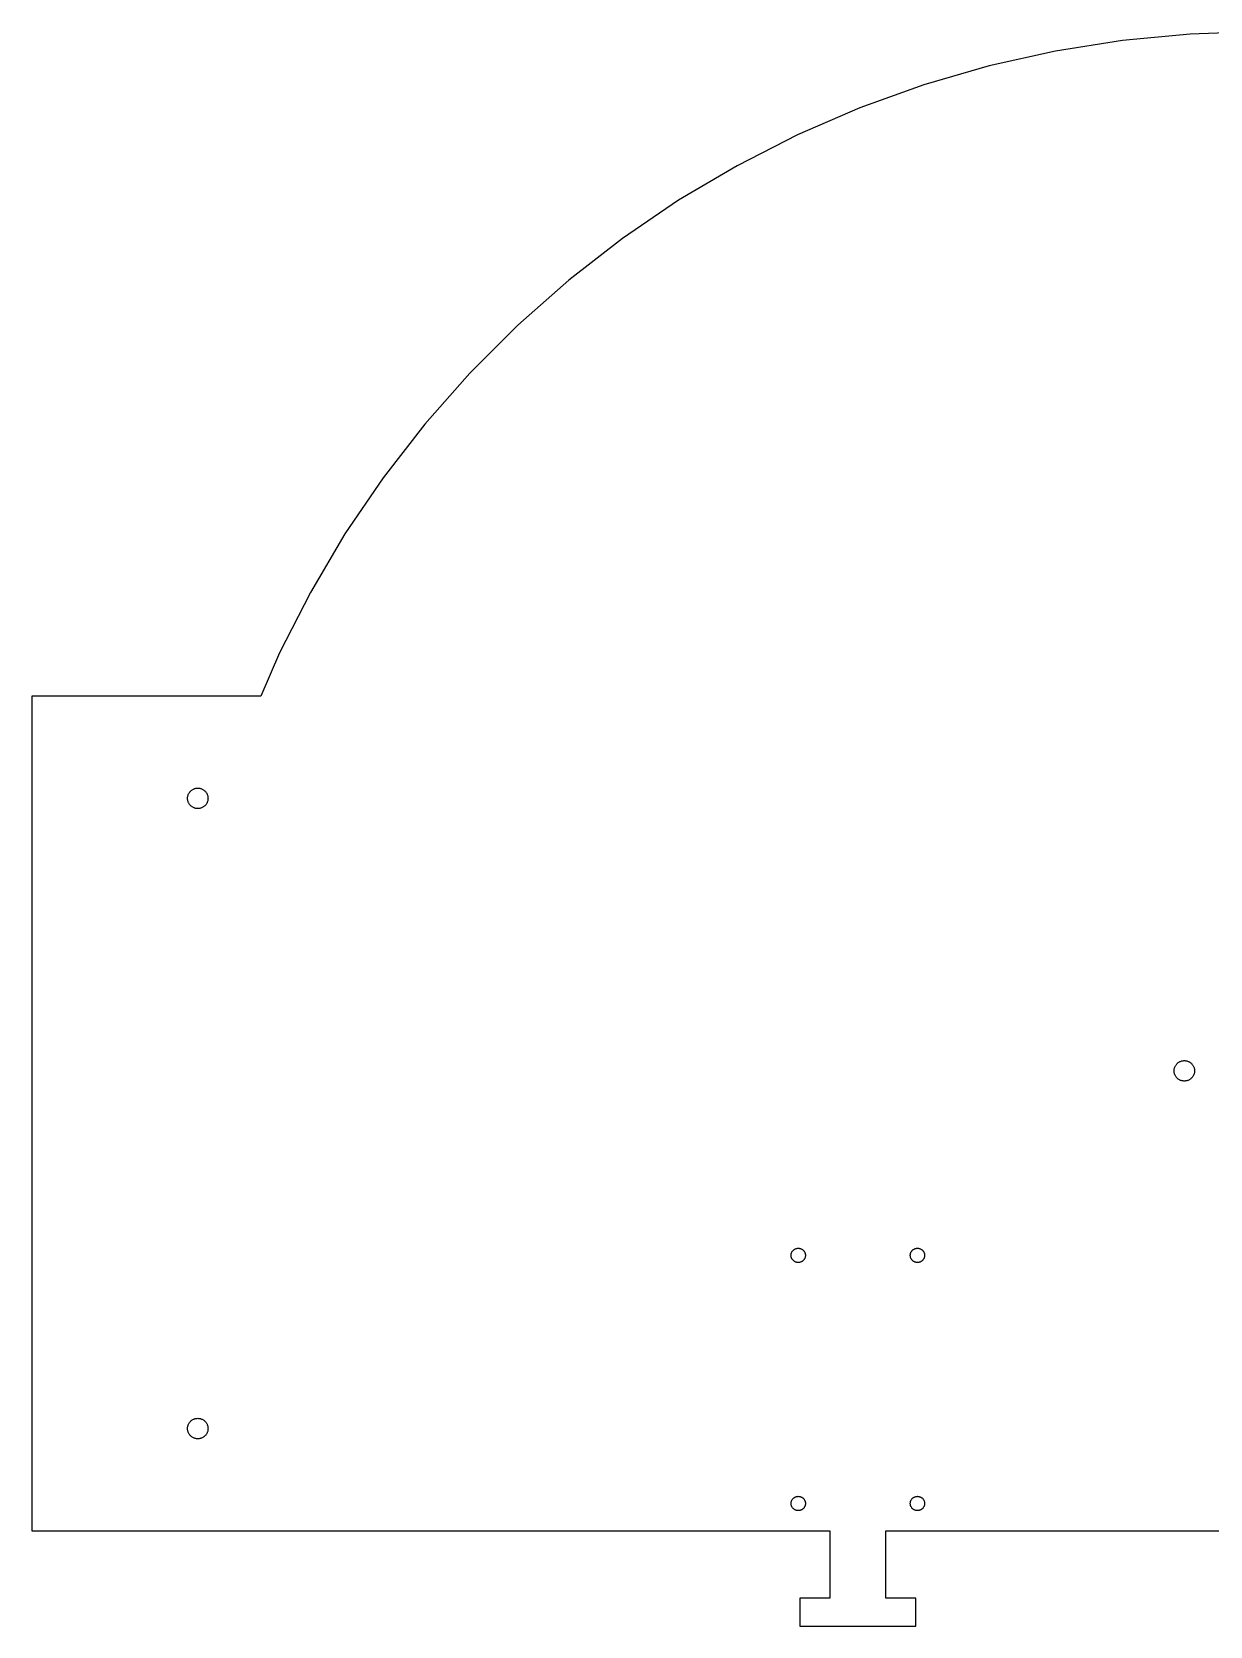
# Model space of a CAD drawing. Header units: metres. Extents: x -360 to 360, y -150 to 318.
# Drawn here: x -360 to -14.1, y -150.5 to 317.5 of the extents above; entities that cross this region are included whole.
import ezdxf

# ---------------------------------------------------------------- set-up
doc = ezdxf.new("R2010")
doc.units = ezdxf.units.M

msp = doc.modelspace()

# ---------------------------------------------------------------- linework, layer by layer
for p, q in [((-39.7933, 314.996), (-59.4936, 311.876)), ((-19.936, 316.873), (-39.7933, 314.996)), ((0, 317.5), (-19.936, 316.873)), ((-59.4936, 311.876), (-78.959, 307.525)), ((-78.959, 307.525), (-98.1129, 301.96)), ((-98.1129, 301.96), (-116.88, 295.204)), ((-116.88, 295.204), (-135.185, 287.283)), ((-135.185, 287.283), (-152.957, 278.227)), ((-152.957, 278.227), (-170.125, 268.074)), ((-170.125, 268.074), (-186.622, 256.863)), ((-186.622, 256.863), (-202.382, 244.638)), ((-202.382, 244.638), (-217.344, 231.448)), ((-217.344, 231.448), (-231.448, 217.344)), ((-231.448, 217.344), (-244.638, 202.382)), ((-244.638, 202.382), (-256.863, 186.622)), ((-256.863, 186.622), (-268.074, 170.125)), ((-268.074, 170.125), (-278.227, 152.957)), ((-278.227, 152.957), (-287.283, 135.185)), ((-287.283, 135.185), (-292.772, 122.5)), ((-292.772, 122.5), (-360, 122.5)), ((-360, 122.5), (-360, -122.5)), ((-314.141, 93.427), (-314.077, 93.6044)), ((-314.077, 93.6044), (-314.002, 93.7773)), ((-314.002, 93.7773), (-313.917, 93.9453)), ((-313.917, 93.9453), (-313.821, 94.1075)), ((-313.821, 94.1075), (-313.715, 94.2634)), ((-313.715, 94.2634), (-313.599, 94.4123)), ((-313.599, 94.4123), (-313.475, 94.5536)), ((-313.475, 94.5536), (-313.341, 94.6869)), ((-313.341, 94.6869), (-313.2, 94.8115)), ((-313.2, 94.8115), (-313.051, 94.927)), ((-313.051, 94.927), (-312.895, 95.033)), ((-312.895, 95.033), (-312.733, 95.1289)), ((-312.733, 95.1289), (-312.565, 95.2145)), ((-312.565, 95.2145), (-312.392, 95.2893)), ((-312.392, 95.2893), (-312.215, 95.3532)), ((-312.215, 95.3532), (-312.034, 95.4057)), ((-312.034, 95.4057), (-311.85, 95.4469)), ((-311.85, 95.4469), (-311.664, 95.4763)), ((-311.664, 95.4763), (-311.476, 95.4941)), ((-311.476, 95.4941), (-311.288, 95.5)), ((-311.288, 95.5), (-311.099, 95.4941)), ((-311.099, 95.4941), (-310.912, 95.4763)), ((-310.912, 95.4763), (-310.725, 95.4469)), ((-310.725, 95.4469), (-310.542, 95.4057)), ((-310.542, 95.4057), (-310.361, 95.3532)), ((-310.361, 95.3532), (-310.183, 95.2893)), ((-310.183, 95.2893), (-310.01, 95.2145)), ((-310.01, 95.2145), (-309.842, 95.1289)), ((-309.842, 95.1289), (-309.68, 95.033)), ((-309.68, 95.033), (-309.524, 94.927)), ((-309.524, 94.927), (-309.375, 94.8115)), ((-309.375, 94.8115), (-309.234, 94.6869)), ((-309.234, 94.6869), (-309.101, 94.5536)), ((-309.101, 94.5536), (-308.976, 94.4123)), ((-308.976, 94.4123), (-308.861, 94.2634)), ((-308.861, 94.2634), (-308.755, 94.1075)), ((-308.755, 94.1075), (-308.659, 93.9453)), ((-308.659, 93.9453), (-308.573, 93.7773)), ((-308.573, 93.7773), (-308.498, 93.6044)), ((-308.498, 93.6044), (-308.434, 93.427)), ((-314.288, 92.5), (-314.282, 92.6884)), ((-314.282, 92.3116), (-314.288, 92.5)), ((-314.282, 92.6884), (-314.264, 92.876)), ((-314.264, 92.124), (-314.282, 92.3116)), ((-314.264, 92.876), (-314.234, 93.0621)), ((-314.234, 91.9379), (-314.264, 92.124)), ((-314.234, 93.0621), (-314.193, 93.2461)), ((-314.193, 91.7539), (-314.234, 91.9379)), ((-314.193, 93.2461), (-314.141, 93.427)), ((-314.141, 91.573), (-314.193, 91.7539)), ((-314.077, 91.3956), (-314.141, 91.573)), ((-314.002, 91.2227), (-314.077, 91.3956)), ((-313.917, 91.0547), (-314.002, 91.2227)), ((-313.821, 90.8925), (-313.917, 91.0547)), ((-313.715, 90.7366), (-313.821, 90.8925)), ((-313.599, 90.5877), (-313.715, 90.7366)), ((-313.475, 90.4464), (-313.599, 90.5877)), ((-313.341, 90.3131), (-313.475, 90.4464)), ((-313.2, 90.1885), (-313.341, 90.3131)), ((-313.051, 90.073), (-313.2, 90.1885)), ((-312.895, 89.967), (-313.051, 90.073)), ((-312.733, 89.8711), (-312.895, 89.967)), ((-312.565, 89.7855), (-312.733, 89.8711)), ((-312.392, 89.7107), (-312.565, 89.7855)), ((-312.215, 89.6468), (-312.392, 89.7107)), ((-312.034, 89.5943), (-312.215, 89.6468)), ((-311.85, 89.5531), (-312.034, 89.5943)), ((-311.664, 89.5237), (-311.85, 89.5531)), ((-311.476, 89.5059), (-311.664, 89.5237)), ((-311.288, 89.5), (-311.476, 89.5059)), ((-311.099, 89.5059), (-311.288, 89.5)), ((-310.912, 89.5237), (-311.099, 89.5059)), ((-310.725, 89.5531), (-310.912, 89.5237)), ((-310.542, 89.5943), (-310.725, 89.5531)), ((-310.361, 89.6468), (-310.542, 89.5943)), ((-310.183, 89.7107), (-310.361, 89.6468)), ((-310.01, 89.7855), (-310.183, 89.7107)), ((-309.842, 89.8711), (-310.01, 89.7855)), ((-309.68, 89.967), (-309.842, 89.8711)), ((-309.524, 90.073), (-309.68, 89.967)), ((-309.375, 90.1885), (-309.524, 90.073)), ((-309.234, 90.3131), (-309.375, 90.1885)), ((-309.101, 90.4464), (-309.234, 90.3131)), ((-308.976, 90.5877), (-309.101, 90.4464)), ((-308.861, 90.7366), (-308.976, 90.5877)), ((-308.755, 90.8925), (-308.861, 90.7366)), ((-308.659, 91.0547), (-308.755, 90.8925)), ((-308.573, 91.2227), (-308.659, 91.0547)), ((-308.498, 91.3956), (-308.573, 91.2227)), ((-308.434, 91.573), (-308.498, 91.3956)), ((-308.434, 93.427), (-308.382, 93.2461)), ((-308.382, 91.7539), (-308.434, 91.573)), ((-308.382, 93.2461), (-308.341, 93.0621)), ((-308.341, 91.9379), (-308.382, 91.7539)), ((-308.341, 93.0621), (-308.311, 92.876)), ((-308.311, 92.124), (-308.341, 91.9379)), ((-308.311, 92.876), (-308.294, 92.6884)), ((-308.294, 92.3116), (-308.311, 92.124)), ((-308.294, 92.6884), (-308.288, 92.5)), ((-308.288, 92.5), (-308.294, 92.3116)), ((-24.2795, 13.9453), (-24.1836, 14.1075)), ((-24.1836, 14.1075), (-24.0777, 14.2634)), ((-24.0777, 14.2634), (-23.9622, 14.4123)), ((-23.9622, 14.4123), (-23.8375, 14.5536)), ((-23.8375, 14.5536), (-23.7043, 14.6869)), ((-23.7043, 14.6869), (-23.5629, 14.8115)), ((-23.5629, 14.8115), (-23.414, 14.927)), ((-23.414, 14.927), (-23.2581, 15.033)), ((-23.2581, 15.033), (-23.0959, 15.1289)), ((-23.0959, 15.1289), (-22.928, 15.2145)), ((-22.928, 15.2145), (-22.755, 15.2893)), ((-22.755, 15.2893), (-22.5777, 15.3532)), ((-22.5777, 15.3532), (-22.3967, 15.4057)), ((-22.3967, 15.4057), (-22.2128, 15.4469)), ((-22.2128, 15.4469), (-22.0266, 15.4763)), ((-22.0266, 15.4763), (-21.839, 15.4941)), ((-21.839, 15.4941), (-21.6506, 15.5)), ((-21.6506, 15.5), (-21.4622, 15.4941)), ((-21.4622, 15.4941), (-21.2746, 15.4763)), ((-21.2746, 15.4763), (-21.0885, 15.4469)), ((-21.0885, 15.4469), (-20.9046, 15.4057)), ((-20.9046, 15.4057), (-20.7236, 15.3532)), ((-20.7236, 15.3532), (-20.5462, 15.2893)), ((-20.5462, 15.2893), (-20.3733, 15.2145)), ((-20.3733, 15.2145), (-20.2054, 15.1289)), ((-20.2054, 15.1289), (-20.0432, 15.033)), ((-20.0432, 15.033), (-19.8873, 14.927)), ((-19.8873, 14.927), (-19.7384, 14.8115)), ((-19.7384, 14.8115), (-19.597, 14.6869)), ((-19.597, 14.6869), (-19.4637, 14.5536)), ((-19.4637, 14.5536), (-19.3391, 14.4123)), ((-19.3391, 14.4123), (-19.2236, 14.2634)), ((-19.2236, 14.2634), (-19.1176, 14.1075)), ((-19.1176, 14.1075), (-19.0217, 13.9453)), ((-24.6506, 12.5), (-24.6447, 12.6884)), ((-24.6447, 12.3116), (-24.6506, 12.5)), ((-24.6447, 12.6884), (-24.627, 12.876)), ((-24.627, 12.124), (-24.6447, 12.3116)), ((-24.627, 12.876), (-24.5975, 13.0621)), ((-24.5975, 11.9379), (-24.627, 12.124)), ((-24.5975, 13.0621), (-24.5564, 13.2461)), ((-24.5564, 11.7539), (-24.5975, 11.9379)), ((-24.5564, 13.2461), (-24.5038, 13.427)), ((-24.5038, 11.5729), (-24.5564, 11.7539)), ((-24.5038, 13.427), (-24.44, 13.6044)), ((-24.44, 11.3956), (-24.5038, 11.5729)), ((-24.44, 13.6044), (-24.3651, 13.7773)), ((-24.3651, 11.2227), (-24.44, 11.3956)), ((-24.3651, 13.7773), (-24.2795, 13.9453)), ((-24.2795, 11.0547), (-24.3651, 11.2227)), ((-24.1836, 10.8925), (-24.2795, 11.0547)), ((-24.0777, 10.7366), (-24.1836, 10.8925)), ((-23.9622, 10.5877), (-24.0777, 10.7366)), ((-23.8375, 10.4464), (-23.9622, 10.5877)), ((-23.7043, 10.3131), (-23.8375, 10.4464)), ((-23.5629, 10.1884), (-23.7043, 10.3131)), ((-23.414, 10.0729), (-23.5629, 10.1884)), ((-23.2581, 9.96701), (-23.414, 10.0729)), ((-23.0959, 9.87108), (-23.2581, 9.96701)), ((-22.928, 9.78551), (-23.0959, 9.87108)), ((-22.755, 9.71066), (-22.928, 9.78551)), ((-22.5777, 9.64682), (-22.755, 9.71066)), ((-22.3967, 9.59424), (-22.5777, 9.64682)), ((-22.2128, 9.55313), (-22.3967, 9.59424)), ((-22.0266, 9.52365), (-22.2128, 9.55313)), ((-21.839, 9.50591), (-22.0266, 9.52365)), ((-21.6506, 9.5), (-21.839, 9.50591)), ((-21.4622, 9.50591), (-21.6506, 9.5)), ((-21.2746, 9.52365), (-21.4622, 9.50591)), ((-21.0885, 9.55313), (-21.2746, 9.52365)), ((-20.9046, 9.59424), (-21.0885, 9.55313)), ((-20.7236, 9.64682), (-20.9046, 9.59424)), ((-20.5462, 9.71066), (-20.7236, 9.64682)), ((-20.3733, 9.78551), (-20.5462, 9.71066)), ((-20.2054, 9.87108), (-20.3733, 9.78551)), ((-20.0432, 9.96701), (-20.2054, 9.87108)), ((-19.8873, 10.0729), (-20.0432, 9.96701)), ((-19.7384, 10.1884), (-19.8873, 10.0729)), ((-19.597, 10.3131), (-19.7384, 10.1884)), ((-19.4637, 10.4464), (-19.597, 10.3131)), ((-19.3391, 10.5877), (-19.4637, 10.4464)), ((-19.2236, 10.7366), (-19.3391, 10.5877)), ((-19.1176, 10.8925), (-19.2236, 10.7366)), ((-19.0217, 11.0547), (-19.1176, 10.8925)), ((-19.0217, 13.9453), (-18.9361, 13.7773)), ((-18.9361, 11.2227), (-19.0217, 11.0547)), ((-18.9361, 13.7773), (-18.8613, 13.6044)), ((-18.8613, 11.3956), (-18.9361, 11.2227)), ((-18.8613, 13.6044), (-18.7975, 13.427)), ((-18.7975, 11.5729), (-18.8613, 11.3956)), ((-18.7975, 13.427), (-18.7449, 13.2461)), ((-18.7449, 11.7539), (-18.7975, 11.5729)), ((-18.7449, 13.2461), (-18.7038, 13.0621)), ((-18.7038, 11.9379), (-18.7449, 11.7539)), ((-18.7038, 13.0621), (-18.6743, 12.876)), ((-18.6743, 12.124), (-18.7038, 11.9379)), ((-18.6743, 12.876), (-18.6566, 12.6884)), ((-18.6566, 12.3116), (-18.6743, 12.124)), ((-18.6566, 12.6884), (-18.6506, 12.5)), ((-18.6506, 12.5), (-18.6566, 12.3116)), ((-137.1, -41.6667), (-137.096, -41.5348)), ((-137.096, -41.7985), (-137.1, -41.6667)), ((-137.096, -41.5348), (-137.083, -41.4035)), ((-137.083, -41.9299), (-137.096, -41.7985)), ((-137.083, -41.4035), (-137.063, -41.2732)), ((-137.063, -42.0602), (-137.083, -41.9299)), ((-137.063, -41.2732), (-137.034, -41.1444)), ((-137.034, -42.1889), (-137.063, -42.0602)), ((-137.034, -41.1444), (-136.997, -41.0177)), ((-136.997, -41.0177), (-136.953, -40.8936)), ((-136.953, -40.8936), (-136.9, -40.7725)), ((-136.9, -40.7725), (-136.84, -40.655)), ((-136.84, -40.655), (-136.773, -40.5414)), ((-136.773, -40.5414), (-136.699, -40.4323)), ((-136.699, -40.4323), (-136.618, -40.3281)), ((-136.618, -40.3281), (-136.531, -40.2291)), ((-136.531, -40.2291), (-136.438, -40.1358)), ((-136.438, -40.1358), (-136.339, -40.0486)), ((-136.339, -40.0486), (-136.234, -39.9677)), ((-136.234, -39.9677), (-136.125, -39.8936)), ((-136.125, -39.8936), (-136.012, -39.8264)), ((-136.012, -39.8264), (-135.894, -39.7665)), ((-135.894, -39.7665), (-135.773, -39.7141)), ((-135.773, -39.7141), (-135.649, -39.6694)), ((-135.649, -39.6694), (-135.522, -39.6326)), ((-135.522, -39.6326), (-135.393, -39.6039)), ((-135.393, -39.6039), (-135.263, -39.5832)), ((-135.263, -39.5832), (-135.132, -39.5708)), ((-135.132, -39.5708), (-135, -39.5667)), ((-135, -39.5667), (-134.868, -39.5708)), ((-134.868, -39.5708), (-134.737, -39.5832)), ((-134.737, -39.5832), (-134.607, -39.6039)), ((-134.607, -39.6039), (-134.478, -39.6326)), ((-134.478, -39.6326), (-134.351, -39.6694)), ((-134.351, -39.6694), (-134.227, -39.7141)), ((-134.227, -39.7141), (-134.106, -39.7665)), ((-134.106, -39.7665), (-133.988, -39.8264)), ((-133.988, -39.8264), (-133.875, -39.8936)), ((-133.875, -39.8936), (-133.766, -39.9677)), ((-133.766, -39.9677), (-133.661, -40.0486)), ((-133.661, -40.0486), (-133.562, -40.1358)), ((-133.562, -40.1358), (-133.469, -40.2291)), ((-133.469, -40.2291), (-133.382, -40.3281)), ((-133.382, -40.3281), (-133.301, -40.4323)), ((-133.301, -40.4323), (-133.227, -40.5414)), ((-133.227, -40.5414), (-133.16, -40.655)), ((-133.16, -40.655), (-133.1, -40.7725)), ((-133.1, -40.7725), (-133.047, -40.8936)), ((-133.047, -40.8936), (-133.003, -41.0177)), ((-133.003, -41.0177), (-132.966, -41.1444)), ((-132.966, -41.1444), (-132.937, -41.2732)), ((-132.937, -42.0602), (-132.966, -42.1889)), ((-132.937, -41.2732), (-132.917, -41.4035)), ((-132.917, -41.9299), (-132.937, -42.0602)), ((-132.917, -41.4035), (-132.904, -41.5348)), ((-132.904, -41.7985), (-132.917, -41.9299)), ((-132.904, -41.5348), (-132.9, -41.6667)), ((-132.9, -41.6667), (-132.904, -41.7985)), ((-102.1, -41.6667), (-102.096, -41.5348)), ((-102.096, -41.7985), (-102.1, -41.6667)), ((-102.096, -41.5348), (-102.083, -41.4035)), ((-102.083, -41.9299), (-102.096, -41.7985)), ((-102.083, -41.4035), (-102.063, -41.2732)), ((-102.063, -42.0602), (-102.083, -41.9299)), ((-102.063, -41.2732), (-102.034, -41.1444)), ((-102.034, -42.1889), (-102.063, -42.0602)), ((-102.034, -41.1444), (-101.997, -41.0177)), ((-101.997, -41.0177), (-101.953, -40.8936)), ((-101.953, -40.8936), (-101.9, -40.7725)), ((-101.9, -40.7725), (-101.84, -40.655)), ((-101.84, -40.655), (-101.773, -40.5414)), ((-101.773, -40.5414), (-101.699, -40.4323)), ((-101.699, -40.4323), (-101.618, -40.3281)), ((-101.618, -40.3281), (-101.531, -40.2291)), ((-101.531, -40.2291), (-101.438, -40.1358)), ((-101.438, -40.1358), (-101.339, -40.0486)), ((-101.339, -40.0486), (-101.234, -39.9677)), ((-101.234, -39.9677), (-101.125, -39.8936)), ((-101.125, -39.8936), (-101.012, -39.8264)), ((-101.012, -39.8264), (-100.894, -39.7665)), ((-100.894, -39.7665), (-100.773, -39.7141)), ((-100.773, -39.7141), (-100.649, -39.6694)), ((-100.649, -39.6694), (-100.522, -39.6326)), ((-100.522, -39.6326), (-100.393, -39.6039)), ((-100.393, -39.6039), (-100.263, -39.5832)), ((-100.263, -39.5832), (-100.132, -39.5708)), ((-100.132, -39.5708), (-100, -39.5667)), ((-100, -39.5667), (-99.8681, -39.5708)), ((-99.8681, -39.5708), (-99.7368, -39.5832)), ((-99.7368, -39.5832), (-99.6065, -39.6039)), ((-99.6065, -39.6039), (-99.4778, -39.6326)), ((-99.4778, -39.6326), (-99.3511, -39.6694)), ((-99.3511, -39.6694), (-99.2269, -39.7141)), ((-99.2269, -39.7141), (-99.1059, -39.7665)), ((-99.1059, -39.7665), (-98.9883, -39.8264)), ((-98.9883, -39.8264), (-98.8748, -39.8936)), ((-98.8748, -39.8936), (-98.7656, -39.9677)), ((-98.7656, -39.9677), (-98.6614, -40.0486)), ((-98.6614, -40.0486), (-98.5625, -40.1358)), ((-98.5625, -40.1358), (-98.4692, -40.2291)), ((-98.4692, -40.2291), (-98.3819, -40.3281)), ((-98.3819, -40.3281), (-98.3011, -40.4323)), ((-98.3011, -40.4323), (-98.2269, -40.5414)), ((-98.2269, -40.5414), (-98.1598, -40.655)), ((-98.1598, -40.655), (-98.0999, -40.7725)), ((-98.0999, -40.7725), (-98.0475, -40.8936)), ((-98.0475, -40.8936), (-98.0028, -41.0177)), ((-98.0028, -41.0177), (-97.966, -41.1444)), ((-97.966, -41.1444), (-97.9372, -41.2732)), ((-97.9372, -42.0602), (-97.966, -42.1889)), ((-97.9372, -41.2732), (-97.9165, -41.4035)), ((-97.9165, -41.9299), (-97.9372, -42.0602)), ((-97.9165, -41.4035), (-97.9041, -41.5348)), ((-97.9041, -41.7985), (-97.9165, -41.9299)), ((-97.9041, -41.5348), (-97.9, -41.6667)), ((-97.9, -41.6667), (-97.9041, -41.7985)), ((-136.997, -42.3156), (-137.034, -42.1889)), ((-136.953, -42.4397), (-136.997, -42.3156)), ((-136.9, -42.5608), (-136.953, -42.4397)), ((-136.84, -42.6783), (-136.9, -42.5608)), ((-136.773, -42.7919), (-136.84, -42.6783)), ((-136.699, -42.901), (-136.773, -42.7919)), ((-136.618, -43.0052), (-136.699, -42.901)), ((-136.531, -43.1042), (-136.618, -43.0052)), ((-136.438, -43.1975), (-136.531, -43.1042)), ((-136.339, -43.2847), (-136.438, -43.1975)), ((-136.234, -43.3656), (-136.339, -43.2847)), ((-136.125, -43.4397), (-136.234, -43.3656)), ((-136.012, -43.5069), (-136.125, -43.4397)), ((-135.894, -43.5668), (-136.012, -43.5069)), ((-135.773, -43.6192), (-135.894, -43.5668)), ((-135.649, -43.6639), (-135.773, -43.6192)), ((-135.522, -43.7007), (-135.649, -43.6639)), ((-135.393, -43.7295), (-135.522, -43.7007)), ((-135.263, -43.7501), (-135.393, -43.7295)), ((-135.132, -43.7625), (-135.263, -43.7501)), ((-135, -43.7667), (-135.132, -43.7625)), ((-134.868, -43.7625), (-135, -43.7667)), ((-134.737, -43.7501), (-134.868, -43.7625)), ((-134.607, -43.7295), (-134.737, -43.7501)), ((-134.478, -43.7007), (-134.607, -43.7295)), ((-134.351, -43.6639), (-134.478, -43.7007)), ((-134.227, -43.6192), (-134.351, -43.6639)), ((-134.106, -43.5668), (-134.227, -43.6192)), ((-133.988, -43.5069), (-134.106, -43.5668)), ((-133.875, -43.4397), (-133.988, -43.5069)), ((-133.766, -43.3656), (-133.875, -43.4397)), ((-133.661, -43.2847), (-133.766, -43.3656)), ((-133.562, -43.1975), (-133.661, -43.2847)), ((-133.469, -43.1042), (-133.562, -43.1975)), ((-133.382, -43.0052), (-133.469, -43.1042)), ((-133.301, -42.901), (-133.382, -43.0052)), ((-133.227, -42.7919), (-133.301, -42.901)), ((-133.16, -42.6783), (-133.227, -42.7919)), ((-133.1, -42.5608), (-133.16, -42.6783)), ((-133.047, -42.4397), (-133.1, -42.5608)), ((-133.003, -42.3156), (-133.047, -42.4397)), ((-132.966, -42.1889), (-133.003, -42.3156)), ((-101.997, -42.3156), (-102.034, -42.1889)), ((-101.953, -42.4397), (-101.997, -42.3156)), ((-101.9, -42.5608), (-101.953, -42.4397)), ((-101.84, -42.6783), (-101.9, -42.5608)), ((-101.773, -42.7919), (-101.84, -42.6783)), ((-101.699, -42.901), (-101.773, -42.7919)), ((-101.618, -43.0052), (-101.699, -42.901)), ((-101.531, -43.1042), (-101.618, -43.0052)), ((-101.438, -43.1975), (-101.531, -43.1042)), ((-101.339, -43.2847), (-101.438, -43.1975)), ((-101.234, -43.3656), (-101.339, -43.2847)), ((-101.125, -43.4397), (-101.234, -43.3656)), ((-101.012, -43.5069), (-101.125, -43.4397)), ((-100.894, -43.5668), (-101.012, -43.5069)), ((-100.773, -43.6192), (-100.894, -43.5668)), ((-100.649, -43.6639), (-100.773, -43.6192)), ((-100.522, -43.7007), (-100.649, -43.6639)), ((-100.393, -43.7295), (-100.522, -43.7007)), ((-100.263, -43.7501), (-100.393, -43.7295)), ((-100.132, -43.7625), (-100.263, -43.7501)), ((-100, -43.7667), (-100.132, -43.7625)), ((-99.8681, -43.7625), (-100, -43.7667)), ((-99.7368, -43.7501), (-99.8681, -43.7625)), ((-99.6065, -43.7295), (-99.7368, -43.7501)), ((-99.4778, -43.7007), (-99.6065, -43.7295)), ((-99.3511, -43.6639), (-99.4778, -43.7007)), ((-99.2269, -43.6192), (-99.3511, -43.6639)), ((-99.1059, -43.5668), (-99.2269, -43.6192)), ((-98.9883, -43.5069), (-99.1059, -43.5668)), ((-98.8748, -43.4397), (-98.9883, -43.5069)), ((-98.7656, -43.3656), (-98.8748, -43.4397)), ((-98.6614, -43.2847), (-98.7656, -43.3656)), ((-98.5625, -43.1975), (-98.6614, -43.2847)), ((-98.4692, -43.1042), (-98.5625, -43.1975)), ((-98.3819, -43.0052), (-98.4692, -43.1042)), ((-98.3011, -42.901), (-98.3819, -43.0052)), ((-98.2269, -42.7919), (-98.3011, -42.901)), ((-98.1598, -42.6783), (-98.2269, -42.7919)), ((-98.0999, -42.5608), (-98.1598, -42.6783)), ((-98.0475, -42.4397), (-98.0999, -42.5608)), ((-98.0028, -42.3156), (-98.0475, -42.4397)), ((-97.966, -42.1889), (-98.0028, -42.3156)), ((-314.288, -92.5), (-314.282, -92.3116)), ((-314.282, -92.6884), (-314.288, -92.5)), ((-314.282, -92.3116), (-314.264, -92.124)), ((-314.264, -92.876), (-314.282, -92.6884)), ((-314.264, -92.124), (-314.234, -91.9379)), ((-314.234, -93.0621), (-314.264, -92.876)), ((-314.234, -91.9379), (-314.193, -91.7539)), ((-314.193, -93.2461), (-314.234, -93.0621)), ((-314.193, -91.7539), (-314.141, -91.573)), ((-314.141, -93.427), (-314.193, -93.2461)), ((-314.141, -91.573), (-314.077, -91.3956)), ((-314.077, -93.6044), (-314.141, -93.427)), ((-314.077, -91.3956), (-314.002, -91.2227)), ((-314.002, -91.2227), (-313.917, -91.0547)), ((-313.917, -91.0547), (-313.821, -90.8925)), ((-313.821, -90.8925), (-313.715, -90.7366)), ((-313.715, -90.7366), (-313.599, -90.5877)), ((-313.599, -90.5877), (-313.475, -90.4464)), ((-313.475, -90.4464), (-313.341, -90.3131)), ((-313.341, -90.3131), (-313.2, -90.1885)), ((-313.2, -90.1885), (-313.051, -90.073)), ((-313.051, -90.073), (-312.895, -89.967)), ((-312.895, -89.967), (-312.733, -89.8711)), ((-312.733, -89.8711), (-312.565, -89.7855)), ((-312.565, -89.7855), (-312.392, -89.7107)), ((-312.392, -89.7107), (-312.215, -89.6468)), ((-312.215, -89.6468), (-312.034, -89.5943)), ((-312.034, -89.5943), (-311.85, -89.5531)), ((-311.85, -89.5531), (-311.664, -89.5237)), ((-311.664, -89.5237), (-311.476, -89.5059)), ((-311.476, -89.5059), (-311.288, -89.5)), ((-311.288, -89.5), (-311.099, -89.5059)), ((-311.099, -89.5059), (-310.912, -89.5237)), ((-310.912, -89.5237), (-310.725, -89.5531)), ((-310.725, -89.5531), (-310.542, -89.5943)), ((-310.542, -89.5943), (-310.361, -89.6468)), ((-310.361, -89.6468), (-310.183, -89.7107)), ((-310.183, -89.7107), (-310.01, -89.7855)), ((-310.01, -89.7855), (-309.842, -89.8711)), ((-309.842, -89.8711), (-309.68, -89.967)), ((-309.68, -89.967), (-309.524, -90.073)), ((-309.524, -90.073), (-309.375, -90.1885)), ((-309.375, -90.1885), (-309.234, -90.3131)), ((-309.234, -90.3131), (-309.101, -90.4464)), ((-309.101, -90.4464), (-308.976, -90.5877)), ((-308.976, -90.5877), (-308.861, -90.7366)), ((-308.861, -90.7366), (-308.755, -90.8925)), ((-308.755, -90.8925), (-308.659, -91.0547)), ((-308.659, -91.0547), (-308.573, -91.2227)), ((-308.573, -91.2227), (-308.498, -91.3956)), ((-308.498, -91.3956), (-308.434, -91.573)), ((-308.434, -93.427), (-308.498, -93.6044)), ((-308.434, -91.573), (-308.382, -91.7539)), ((-308.382, -93.2461), (-308.434, -93.427)), ((-308.382, -91.7539), (-308.341, -91.9379)), ((-308.341, -93.0621), (-308.382, -93.2461)), ((-308.341, -91.9379), (-308.311, -92.124)), ((-308.311, -92.876), (-308.341, -93.0621)), ((-308.311, -92.124), (-308.294, -92.3116)), ((-308.294, -92.6884), (-308.311, -92.876)), ((-308.294, -92.3116), (-308.288, -92.5)), ((-308.288, -92.5), (-308.294, -92.6884)), ((-314.002, -93.7773), (-314.077, -93.6044)), ((-313.917, -93.9453), (-314.002, -93.7773)), ((-313.821, -94.1075), (-313.917, -93.9453)), ((-313.715, -94.2634), (-313.821, -94.1075)), ((-313.599, -94.4123), (-313.715, -94.2634)), ((-313.475, -94.5536), (-313.599, -94.4123)), ((-313.341, -94.6869), (-313.475, -94.5536)), ((-313.2, -94.8115), (-313.341, -94.6869)), ((-313.051, -94.927), (-313.2, -94.8115)), ((-312.895, -95.033), (-313.051, -94.927)), ((-312.733, -95.1289), (-312.895, -95.033)), ((-312.565, -95.2145), (-312.733, -95.1289)), ((-312.392, -95.2893), (-312.565, -95.2145)), ((-312.215, -95.3532), (-312.392, -95.2893)), ((-312.034, -95.4057), (-312.215, -95.3532)), ((-311.85, -95.4469), (-312.034, -95.4057)), ((-311.664, -95.4763), (-311.85, -95.4469)), ((-311.476, -95.4941), (-311.664, -95.4763)), ((-311.288, -95.5), (-311.476, -95.4941)), ((-311.099, -95.4941), (-311.288, -95.5)), ((-310.912, -95.4763), (-311.099, -95.4941)), ((-310.725, -95.4469), (-310.912, -95.4763)), ((-310.542, -95.4057), (-310.725, -95.4469)), ((-310.361, -95.3532), (-310.542, -95.4057)), ((-310.183, -95.2893), (-310.361, -95.3532)), ((-310.01, -95.2145), (-310.183, -95.2893)), ((-309.842, -95.1289), (-310.01, -95.2145)), ((-309.68, -95.033), (-309.842, -95.1289)), ((-309.524, -94.927), (-309.68, -95.033)), ((-309.375, -94.8115), (-309.524, -94.927)), ((-309.234, -94.6869), (-309.375, -94.8115)), ((-309.101, -94.5536), (-309.234, -94.6869)), ((-308.976, -94.4123), (-309.101, -94.5536)), ((-308.861, -94.2634), (-308.976, -94.4123)), ((-308.755, -94.1075), (-308.861, -94.2634)), ((-308.659, -93.9453), (-308.755, -94.1075)), ((-308.573, -93.7773), (-308.659, -93.9453)), ((-308.498, -93.6044), (-308.573, -93.7773)), ((-137.1, -114.5), (-137.096, -114.368)), ((-137.096, -114.632), (-137.1, -114.5)), ((-137.096, -114.368), (-137.083, -114.237)), ((-137.083, -114.763), (-137.096, -114.632)), ((-137.083, -114.237), (-137.063, -114.106)), ((-137.063, -114.893), (-137.083, -114.763)), ((-137.063, -114.106), (-137.034, -113.978)), ((-137.034, -115.022), (-137.063, -114.893)), ((-137.034, -113.978), (-136.997, -113.851)), ((-136.997, -115.149), (-137.034, -115.022)), ((-136.997, -113.851), (-136.953, -113.727)), ((-136.953, -115.273), (-136.997, -115.149)), ((-136.953, -113.727), (-136.9, -113.606)), ((-136.9, -115.394), (-136.953, -115.273)), ((-136.9, -113.606), (-136.84, -113.488)), ((-136.84, -115.512), (-136.9, -115.394)), ((-136.84, -113.488), (-136.773, -113.375)), ((-136.773, -115.625), (-136.84, -115.512)), ((-136.773, -113.375), (-136.699, -113.266)), ((-136.699, -115.734), (-136.773, -115.625)), ((-136.699, -113.266), (-136.618, -113.161)), ((-136.618, -115.839), (-136.699, -115.734)), ((-136.618, -113.161), (-136.531, -113.062)), ((-136.531, -115.938), (-136.618, -115.839)), ((-136.531, -113.062), (-136.438, -112.969)), ((-136.438, -116.031), (-136.531, -115.938)), ((-136.438, -112.969), (-136.339, -112.882)), ((-136.339, -116.118), (-136.438, -116.031)), ((-136.339, -112.882), (-136.234, -112.801)), ((-136.234, -116.199), (-136.339, -116.118)), ((-136.234, -112.801), (-136.125, -112.727)), ((-136.125, -116.273), (-136.234, -116.199)), ((-136.125, -112.727), (-136.012, -112.66)), ((-136.012, -116.34), (-136.125, -116.273)), ((-136.012, -112.66), (-135.894, -112.6)), ((-135.894, -116.4), (-136.012, -116.34)), ((-135.894, -112.6), (-135.773, -112.547)), ((-135.773, -116.453), (-135.894, -116.4)), ((-135.773, -112.547), (-135.649, -112.503)), ((-135.649, -116.497), (-135.773, -116.453)), ((-135.649, -112.503), (-135.522, -112.466)), ((-135.522, -116.534), (-135.649, -116.497)), ((-135.522, -112.466), (-135.393, -112.437)), ((-135.393, -116.563), (-135.522, -116.534)), ((-135.393, -112.437), (-135.263, -112.417)), ((-135.263, -116.583), (-135.393, -116.563)), ((-135.263, -112.417), (-135.132, -112.404)), ((-135.132, -116.596), (-135.263, -116.583)), ((-135.132, -112.404), (-135, -112.4)), ((-135, -116.6), (-135.132, -116.596)), ((-135, -112.4), (-134.868, -112.404)), ((-134.868, -116.596), (-135, -116.6)), ((-134.868, -112.404), (-134.737, -112.417)), ((-134.737, -116.583), (-134.868, -116.596)), ((-134.737, -112.417), (-134.607, -112.437)), ((-134.607, -116.563), (-134.737, -116.583)), ((-134.607, -112.437), (-134.478, -112.466)), ((-134.478, -116.534), (-134.607, -116.563)), ((-134.478, -112.466), (-134.351, -112.503)), ((-134.351, -116.497), (-134.478, -116.534)), ((-134.351, -112.503), (-134.227, -112.547)), ((-134.227, -116.453), (-134.351, -116.497)), ((-134.227, -112.547), (-134.106, -112.6)), ((-134.106, -116.4), (-134.227, -116.453)), ((-134.106, -112.6), (-133.988, -112.66)), ((-133.988, -116.34), (-134.106, -116.4)), ((-133.988, -112.66), (-133.875, -112.727)), ((-133.875, -116.273), (-133.988, -116.34)), ((-133.875, -112.727), (-133.766, -112.801)), ((-133.766, -116.199), (-133.875, -116.273)), ((-133.766, -112.801), (-133.661, -112.882)), ((-133.661, -116.118), (-133.766, -116.199)), ((-133.661, -112.882), (-133.562, -112.969)), ((-133.562, -116.031), (-133.661, -116.118)), ((-133.562, -112.969), (-133.469, -113.062)), ((-133.469, -115.938), (-133.562, -116.031)), ((-133.469, -113.062), (-133.382, -113.161)), ((-133.382, -115.839), (-133.469, -115.938)), ((-133.382, -113.161), (-133.301, -113.266)), ((-133.301, -115.734), (-133.382, -115.839)), ((-133.301, -113.266), (-133.227, -113.375)), ((-133.227, -115.625), (-133.301, -115.734)), ((-133.227, -113.375), (-133.16, -113.488)), ((-133.16, -115.512), (-133.227, -115.625)), ((-133.16, -113.488), (-133.1, -113.606)), ((-133.1, -115.394), (-133.16, -115.512)), ((-133.1, -113.606), (-133.047, -113.727)), ((-133.047, -115.273), (-133.1, -115.394)), ((-133.047, -113.727), (-133.003, -113.851)), ((-133.003, -115.149), (-133.047, -115.273)), ((-133.003, -113.851), (-132.966, -113.978)), ((-132.966, -115.022), (-133.003, -115.149)), ((-132.966, -113.978), (-132.937, -114.106)), ((-132.937, -114.893), (-132.966, -115.022)), ((-132.937, -114.106), (-132.917, -114.237)), ((-132.917, -114.763), (-132.937, -114.893)), ((-132.917, -114.237), (-132.904, -114.368)), ((-132.904, -114.632), (-132.917, -114.763)), ((-132.904, -114.368), (-132.9, -114.5)), ((-132.9, -114.5), (-132.904, -114.632)), ((-102.1, -114.5), (-102.096, -114.368)), ((-102.096, -114.632), (-102.1, -114.5)), ((-102.096, -114.368), (-102.083, -114.237)), ((-102.083, -114.763), (-102.096, -114.632)), ((-102.083, -114.237), (-102.063, -114.106)), ((-102.063, -114.893), (-102.083, -114.763)), ((-102.063, -114.106), (-102.034, -113.978)), ((-102.034, -115.022), (-102.063, -114.893)), ((-102.034, -113.978), (-101.997, -113.851)), ((-101.997, -115.149), (-102.034, -115.022)), ((-101.997, -113.851), (-101.953, -113.727)), ((-101.953, -115.273), (-101.997, -115.149)), ((-101.953, -113.727), (-101.9, -113.606)), ((-101.9, -115.394), (-101.953, -115.273)), ((-101.9, -113.606), (-101.84, -113.488)), ((-101.84, -115.512), (-101.9, -115.394)), ((-101.84, -113.488), (-101.773, -113.375)), ((-101.773, -115.625), (-101.84, -115.512)), ((-101.773, -113.375), (-101.699, -113.266)), ((-101.699, -115.734), (-101.773, -115.625)), ((-101.699, -113.266), (-101.618, -113.161)), ((-101.618, -115.839), (-101.699, -115.734)), ((-101.618, -113.161), (-101.531, -113.062)), ((-101.531, -115.938), (-101.618, -115.839)), ((-101.531, -113.062), (-101.438, -112.969)), ((-101.438, -116.031), (-101.531, -115.938)), ((-101.438, -112.969), (-101.339, -112.882)), ((-101.339, -116.118), (-101.438, -116.031)), ((-101.339, -112.882), (-101.234, -112.801)), ((-101.234, -116.199), (-101.339, -116.118)), ((-101.234, -112.801), (-101.125, -112.727)), ((-101.125, -116.273), (-101.234, -116.199)), ((-101.125, -112.727), (-101.012, -112.66)), ((-101.012, -116.34), (-101.125, -116.273)), ((-101.012, -112.66), (-100.894, -112.6)), ((-100.894, -116.4), (-101.012, -116.34)), ((-100.894, -112.6), (-100.773, -112.547)), ((-100.773, -116.453), (-100.894, -116.4)), ((-100.773, -112.547), (-100.649, -112.503)), ((-100.649, -116.497), (-100.773, -116.453)), ((-100.649, -112.503), (-100.522, -112.466)), ((-100.522, -116.534), (-100.649, -116.497)), ((-100.522, -112.466), (-100.393, -112.437)), ((-100.393, -116.563), (-100.522, -116.534)), ((-100.393, -112.437), (-100.263, -112.417)), ((-100.263, -116.583), (-100.393, -116.563)), ((-100.263, -112.417), (-100.132, -112.404)), ((-100.132, -116.596), (-100.263, -116.583)), ((-100.132, -112.404), (-100, -112.4)), ((-100, -116.6), (-100.132, -116.596)), ((-100, -112.4), (-99.8681, -112.404)), ((-99.8681, -116.596), (-100, -116.6)), ((-99.8681, -112.404), (-99.7368, -112.417)), ((-99.7368, -116.583), (-99.8681, -116.596)), ((-99.7368, -112.417), (-99.6065, -112.437)), ((-99.6065, -116.563), (-99.7368, -116.583)), ((-99.6065, -112.437), (-99.4778, -112.466)), ((-99.4778, -116.534), (-99.6065, -116.563)), ((-99.4778, -112.466), (-99.3511, -112.503)), ((-99.3511, -116.497), (-99.4778, -116.534)), ((-99.3511, -112.503), (-99.2269, -112.547)), ((-99.2269, -116.453), (-99.3511, -116.497)), ((-99.2269, -112.547), (-99.1059, -112.6)), ((-99.1059, -116.4), (-99.2269, -116.453)), ((-99.1059, -112.6), (-98.9883, -112.66)), ((-98.9883, -116.34), (-99.1059, -116.4)), ((-98.9883, -112.66), (-98.8748, -112.727)), ((-98.8748, -116.273), (-98.9883, -116.34)), ((-98.8748, -112.727), (-98.7656, -112.801)), ((-98.7656, -116.199), (-98.8748, -116.273)), ((-98.7656, -112.801), (-98.6614, -112.882)), ((-98.6614, -116.118), (-98.7656, -116.199)), ((-98.6614, -112.882), (-98.5625, -112.969)), ((-98.5625, -116.031), (-98.6614, -116.118)), ((-98.5625, -112.969), (-98.4692, -113.062)), ((-98.4692, -115.938), (-98.5625, -116.031)), ((-98.4692, -113.062), (-98.3819, -113.161)), ((-98.3819, -115.839), (-98.4692, -115.938)), ((-98.3819, -113.161), (-98.3011, -113.266)), ((-98.3011, -115.734), (-98.3819, -115.839)), ((-98.3011, -113.266), (-98.2269, -113.375)), ((-98.2269, -115.625), (-98.3011, -115.734)), ((-98.2269, -113.375), (-98.1598, -113.488)), ((-98.1598, -115.512), (-98.2269, -115.625)), ((-98.1598, -113.488), (-98.0999, -113.606)), ((-98.0999, -115.394), (-98.1598, -115.512)), ((-98.0999, -113.606), (-98.0475, -113.727)), ((-98.0475, -115.273), (-98.0999, -115.394)), ((-98.0475, -113.727), (-98.0028, -113.851)), ((-98.0028, -115.149), (-98.0475, -115.273)), ((-98.0028, -113.851), (-97.966, -113.978)), ((-97.966, -115.022), (-98.0028, -115.149)), ((-97.966, -113.978), (-97.9372, -114.106)), ((-97.9372, -114.893), (-97.966, -115.022)), ((-97.9372, -114.106), (-97.9165, -114.237)), ((-97.9165, -114.763), (-97.9372, -114.893)), ((-97.9165, -114.237), (-97.9041, -114.368)), ((-97.9041, -114.632), (-97.9165, -114.763)), ((-97.9041, -114.368), (-97.9, -114.5)), ((-97.9, -114.5), (-97.9041, -114.632)), ((-360, -122.5), (-125.75, -122.5)), ((-125.75, -122.5), (-125.75, -142.25)), ((-109.25, -142.25), (-109.25, -122.5)), ((-109.25, -122.5), (109.25, -122.5)), ((-125.75, -142.25), (-134.5, -142.25)), ((-134.5, -142.25), (-134.5, -150.5)), ((-100.5, -142.25), (-109.25, -142.25)), ((-100.5, -150.5), (-100.5, -142.25)), ((-134.5, -150.5), (-100.5, -150.5))]:
    msp.add_line(p, q)

doc.saveas('drawing.dxf')
